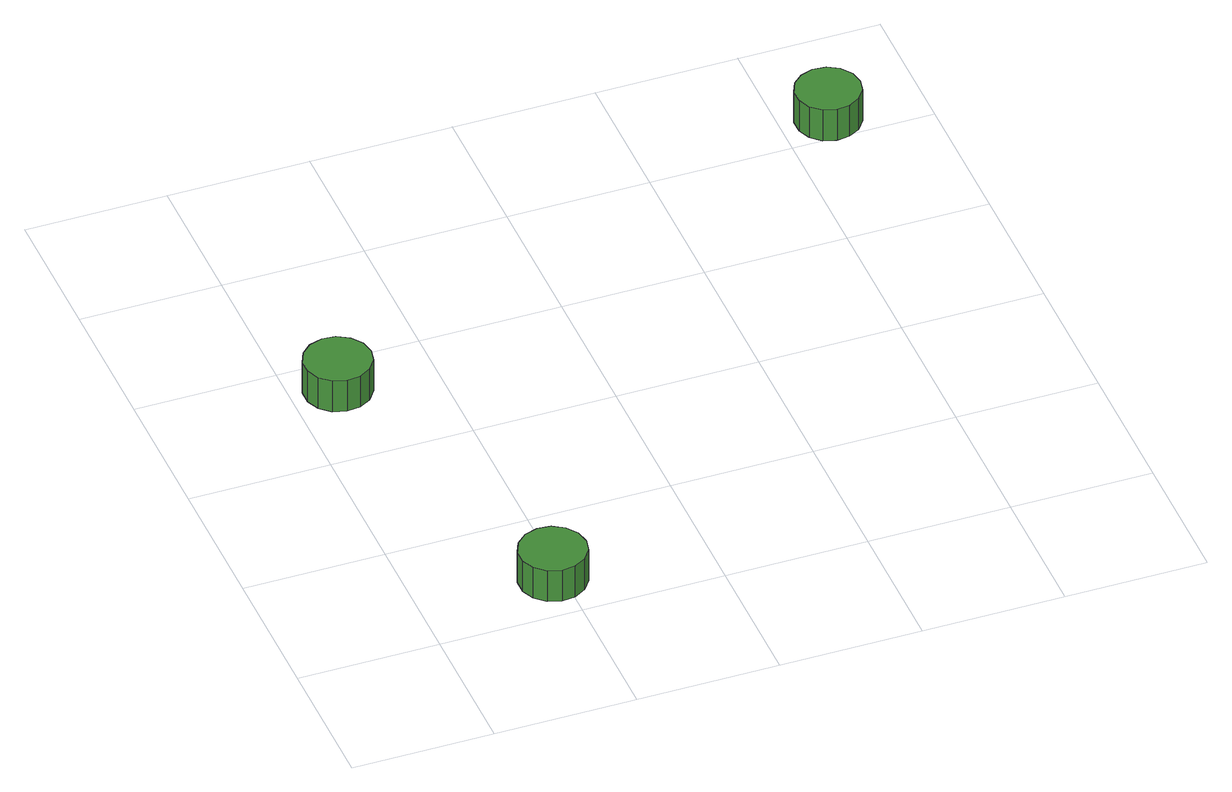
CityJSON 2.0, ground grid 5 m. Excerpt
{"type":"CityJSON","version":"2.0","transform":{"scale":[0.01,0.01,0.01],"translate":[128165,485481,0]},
"CityObjects":{
"tree1":{"type":"SolitaryVegetationObject","attributes":{"function":"something"},"geometry":[{"type":"MultiSurface","lod":"1","boundaries":[[[0,1,2,3,4,5,6,7,8,9,10,11,12,13,14]],[[15,16,17,18,19,20,21,22,23,24,25,26,27,28,29]],[[0,29,28,1]],[[1,28,27,2]],[[2,27,26,3]],[[3,26,25,4]],[[4,25,24,5]],[[5,24,23,6]],[[6,23,22,7]],[[7,22,21,8]],[[8,21,20,9]],[[9,20,19,10]],[[10,19,18,11]],[[11,18,17,12]],[[12,17,16,13]],[[13,16,15,14]],[[14,15,29,0]]]}]},
"tree2":{"type":"SolitaryVegetationObject","attributes":{"function":"something"},"geometry":[{"type":"MultiSurface","lod":"1","boundaries":[[[30,31,32,33,34,35,36,37,38,39,40,41,42,43,44]],[[45,46,47,48,49,50,51,52,53,54,55,56,57,58,59]],[[30,59,58,31]],[[31,58,57,32]],[[32,57,56,33]],[[33,56,55,34]],[[34,55,54,35]],[[35,54,53,36]],[[36,53,52,37]],[[37,52,51,38]],[[38,51,50,39]],[[39,50,49,40]],[[40,49,48,41]],[[41,48,47,42]],[[42,47,46,43]],[[43,46,45,44]],[[44,45,59,30]]]}]},
"tree3":{"type":"SolitaryVegetationObject","attributes":{"function":"something"},"geometry":[{"type":"MultiSurface","lod":"1","boundaries":[[[60,61,62,63,64,65,66,67,68,69,70,71,72,73,74]],[[75,76,77,78,79,80,81,82,83,84,85,86,87,88,89]],[[60,89,88,61]],[[61,88,87,62]],[[62,87,86,63]],[[63,86,85,64]],[[64,85,84,65]],[[65,84,83,66]],[[66,83,82,67]],[[67,82,81,68]],[[68,81,80,69]],[[69,80,79,70]],[[70,79,78,71]],[[71,78,77,72]],[[72,77,76,73]],[[73,76,75,74]],[[74,75,89,60]]]}]}
},
"vertices":[
[567,139,224],[557,187,224],[528,226,224],[486,251,224],[438,256,224],[391,241,224],[355,208,224],[335,164,224],[335,115,224],[355,70,224],[391,38,224],[438,23,224],[486,28,224],[528,52,224],[557,92,224],[557,92,95],[528,52,95],[486,28,95],[438,23,95],[391,38,95],[355,70,95],[335,115,95],[335,164,95],[355,208,95],[391,241,95],[438,256,95],[486,251,95],[528,226,95],[557,187,95],[567,139,95],
[260,1309,228],[250,1357,228],[221,1396,228],[179,1421,228],[131,1426,228],[84,1411,228],[48,1378,228],[28,1334,228],[28,1285,228],[48,1240,228],[84,1208,228],[131,1193,228],[179,1198,228],[221,1222,228],[250,1262,228],[250,1262,99],[221,1222,99],[179,1198,99],[131,1193,99],[84,1208,99],[48,1240,99],[28,1285,99],[28,1334,99],[48,1378,99],[84,1411,99],[131,1426,99],[179,1421,99],[221,1396,99],[250,1357,99],[260,1309,99],
[2277,2099,186],[2267,2145,186],[2239,2184,186],[2199,2207,186],[2152,2212,186],[2107,2197,186],[2072,2166,186],[2053,2123,186],[2053,2076,186],[2072,2033,186],[2107,2001,186],[2152,1987,186],[2199,1992,186],[2239,2015,186],[2267,2053,186],[2267,2053,57],[2239,2015,57],[2199,1992,57],[2152,1987,57],[2107,2001,57],[2072,2033,57],[2053,2076,57],[2053,2123,57],[2072,2166,57],[2107,2197,57],[2152,2212,57],[2199,2207,57],[2239,2184,57],[2267,2145,57],[2277,2099,57]
]}
